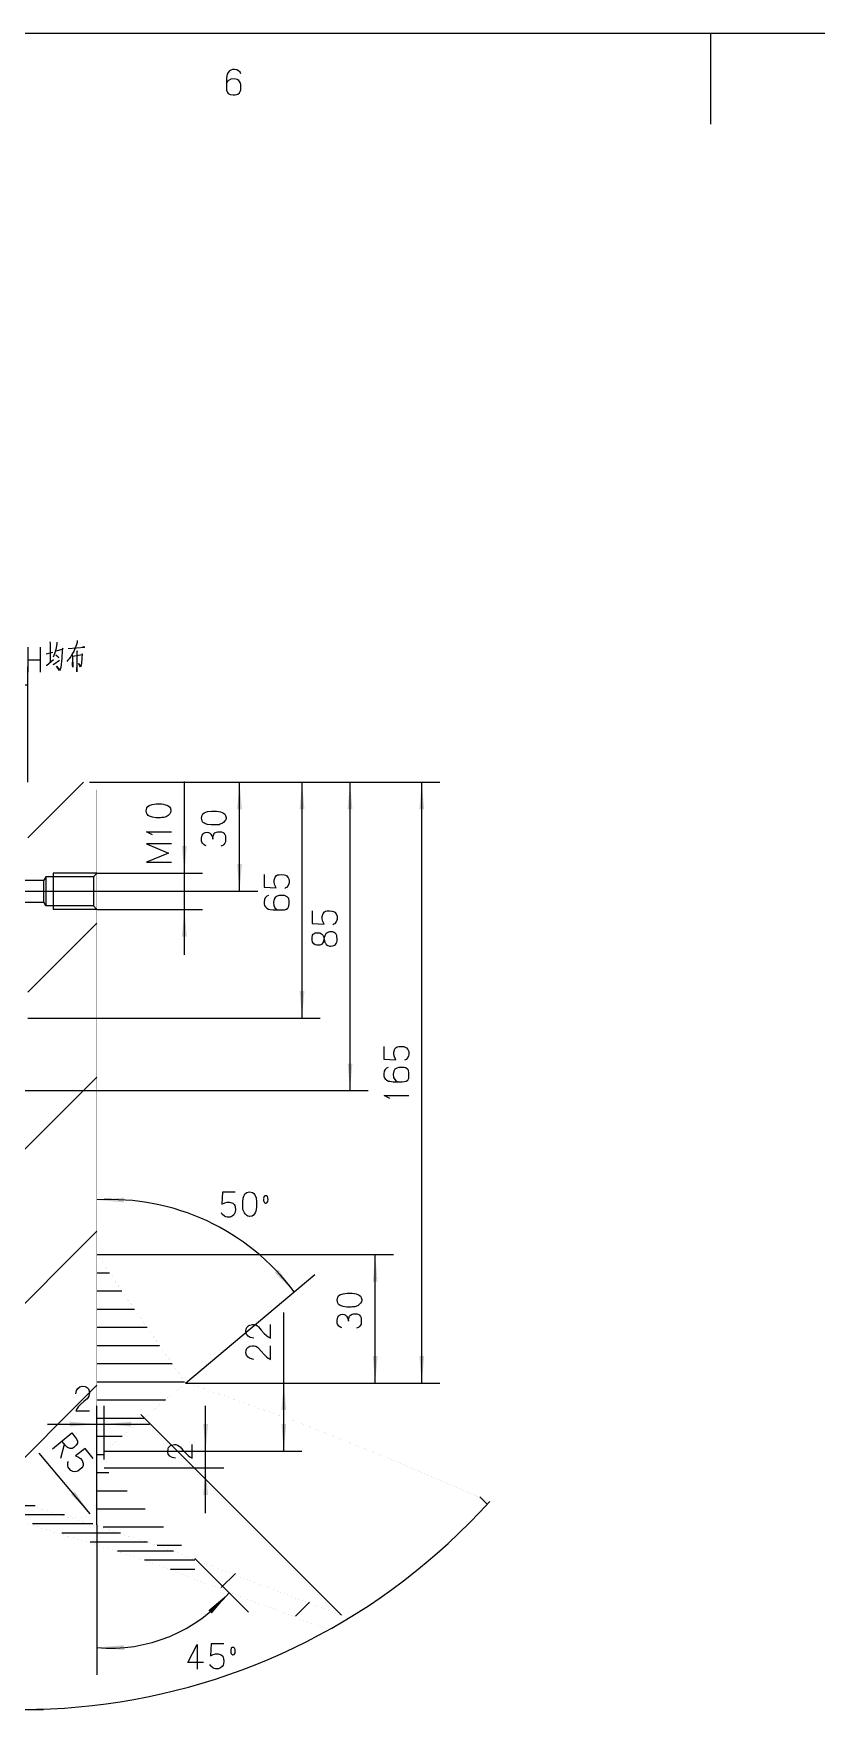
# Model space of a CAD drawing. Extents: x 0 to 8410, y 0 to 11890.
# Drawn here: x 5562 to 6424, y 10044 to 11890 of the extents above; entities that cross this region are included whole.
import ezdxf

# ---------------------------------------------------------------- set-up
doc = ezdxf.new("R2010")
doc.units = 0
doc.header["$MEASUREMENT"] = 0
for name, color, linetype in [('6', 7, 'Continuous'), ('7', 7, 'Continuous'), ('8', 7, 'Continuous')]:
    doc.layers.add(name, color=color, linetype=linetype)

# ---------------------------------------------------------------- blocks, each defined once
blk = doc.blocks.new('BLKENT168')
at = {"layer": '6', "color": 2, "linetype": 'Continuous'}
for p, q in [((5769.86, 10613.9), (5769.12, 10600.6)), ((5769.12, 10600.6), (5772.14, 10602.1)), ((5783.77, 10613.9), (5769.86, 10613.9)), ((5772.14, 10602.1), (5774.89, 10602.8)), ((5774.89, 10602.8), (5777.54, 10602.8)), ((5777.54, 10602.8), (5781.02, 10601.7)), ((5781.02, 10601.7), (5782.67, 10600.3)), ((5782.67, 10600.3), (5783.31, 10599.1)), ((5783.31, 10599.1), (5783.67, 10597.4)), ((5783.67, 10597.4), (5783.86, 10594.6)), ((5791.91, 10603.3), (5792.46, 10607.3)), ((5791.91, 10598.4), (5791.91, 10603.3)), ((5792, 10597), (5791.91, 10598.4)), ((5792.18, 10594.6), (5792, 10597)), ((5792.46, 10607.3), (5793.1, 10609.4)), ((5793.1, 10609.4), (5793.74, 10610.7)), ((5793.74, 10610.7), (5794.38, 10611.8)), ((5794.38, 10611.8), (5795.39, 10612.8)), ((5795.39, 10612.8), (5796.3, 10613.3)), ((5796.3, 10613.3), (5799.41, 10614)), ((5799.41, 10614), (5802.71, 10613.3)), ((5802.71, 10613.3), (5804.35, 10612.3)), ((5804.35, 10612.3), (5805.36, 10610.8)), ((5805.36, 10610.8), (5806.64, 10607.4)), ((5806.64, 10607.4), (5807.19, 10603)), ((5807.1, 10597.4), (5806.73, 10594.8)), ((5807.19, 10599.3), (5807.1, 10597.4)), ((5807.19, 10603), (5807.19, 10599.3)), ((5814.88, 10606.9), (5814.97, 10604.8)), ((5815.52, 10608.9), (5814.97, 10607.2)), ((5814.97, 10604.8), (5815.15, 10603.7)), ((5815.15, 10603.7), (5815.42, 10603.1)), ((5815.42, 10603.1), (5815.97, 10602.3)), ((5816.61, 10609.8), (5815.52, 10608.9)), ((5815.97, 10602.3), (5817.16, 10601.7)), ((5818.44, 10609.7), (5816.61, 10609.8)), ((5817.16, 10601.7), (5818.63, 10602.1)), ((5819.18, 10608.9), (5818.44, 10609.7)), ((5818.63, 10602.1), (5819.63, 10603.7)), ((5819.63, 10607.7), (5819.18, 10608.9)), ((5819.91, 10605.6), (5819.63, 10607.7)), ((5819.63, 10603.7), (5819.91, 10605.6)), ((5769.12, 10590.1), (5768.58, 10590.9)), ((5769.58, 10589.1), (5769.12, 10590.1)), ((5771.78, 10587.3), (5769.58, 10589.1)), ((5773.43, 10586.6), (5771.78, 10587.3)), ((5774.8, 10586.3), (5773.43, 10586.6)), ((5778.09, 10586.3), (5774.8, 10586.3)), ((5780.38, 10587.3), (5778.09, 10586.3)), ((5782.21, 10588.8), (5780.38, 10587.3)), ((5783.03, 10590.2), (5782.21, 10588.8)), ((5783.58, 10591.8), (5783.03, 10590.2)), ((5783.86, 10594.6), (5783.58, 10591.8)), ((5792.64, 10593.3), (5792.18, 10594.6)), ((5793.74, 10590.9), (5792.64, 10593.3)), ((5794.47, 10589.8), (5793.74, 10590.9)), ((5796.3, 10588.1), (5794.47, 10589.8)), ((5797.67, 10587.3), (5796.3, 10588.1)), ((5799.5, 10586.9), (5797.67, 10587.3)), ((5802.34, 10587.4), (5799.87, 10586.9)), ((5803.9, 10588.3), (5802.34, 10587.4)), ((5804.99, 10589.8), (5803.9, 10588.3)), ((5805.73, 10591.2), (5804.99, 10589.8)), ((5806.28, 10593), (5805.73, 10591.2)), ((5806.73, 10594.8), (5806.28, 10593))]:
    blk.add_line(p, q, dxfattribs=at)
at = {"layer": '6', "color": 1, "linetype": 'Continuous'}
blk.add_line((5728.96, 10403.6), (5871.48, 10523.2), dxfattribs=at)
blk.add_arc((5646.08, 10353.4), 252.28, 36.6434, 93.3567, dxfattribs=at)
for points in [[(5631.31, 10605.2), (5661.2, 10607.8), (5661.2, 10602.6)], [(5848.5, 10504), (5827.29, 10525.2), (5831.3, 10528.5)]]:
    blk.add_solid(points, dxfattribs=at)
blk = doc.blocks.new('BLKENT169')
at = {"layer": '6', "color": 2, "linetype": 'Continuous'}
for p, q in [((5608.11, 10391.5), (5609.03, 10395.3)), ((5609.03, 10395.3), (5610.49, 10397.7)), ((5610.49, 10397.7), (5612.59, 10399.5)), ((5612.59, 10399.5), (5615.25, 10400.1)), ((5615.25, 10400.1), (5618.36, 10399.6)), ((5618.36, 10399.6), (5620.01, 10399.1)), ((5620.01, 10399.1), (5621.2, 10398.1)), ((5621.2, 10398.1), (5622.02, 10397)), ((5622.02, 10397), (5622.57, 10395.9)), ((5622.57, 10395.9), (5623.21, 10392.8)), ((5609.57, 10375.6), (5608.11, 10373)), ((5610.95, 10377.4), (5609.57, 10375.6)), ((5613.42, 10379.9), (5610.95, 10377.4)), ((5617.08, 10383.3), (5613.42, 10379.9)), ((5620.55, 10386.3), (5617.08, 10383.3)), ((5621.56, 10387.3), (5620.55, 10386.3)), ((5622.66, 10389.1), (5621.56, 10387.3)), ((5623.03, 10391.1), (5622.66, 10389.1)), ((5623.21, 10392.8), (5623.03, 10391.1)), ((5608.11, 10373), (5623.21, 10373))]:
    blk.add_line(p, q, dxfattribs=at)
at = {"layer": '6', "color": 1, "linetype": 'Continuous'}
for p, q in [((5631.31, 10247.3), (5631.31, 10378.3)), ((5639.31, 10319.4), (5639.31, 10378.3)), ((5577.14, 10358.3), (5689.31, 10358.3))]:
    blk.add_line(p, q, dxfattribs=at)
for points in [[(5631.31, 10358.3), (5601.42, 10355.7), (5601.42, 10361)], [(5639.31, 10358.3), (5669.19, 10361), (5669.19, 10355.7)]]:
    blk.add_solid(points, dxfattribs=at)
blk = doc.blocks.new('BLKENT170')
at = {"layer": '6', "color": 1, "linetype": 'Continuous'}
for p, q in [((5751.1, 10260.3), (5751.1, 10378.4)), ((5639.31, 10328.4), (5771.1, 10328.4)), ((5639.31, 10310.3), (5771.1, 10310.3))]:
    blk.add_line(p, q, dxfattribs=at)
at = {"layer": '6', "color": 2, "linetype": 'Continuous'}
for p, q in [((5709.38, 10327.9), (5709.8, 10331)), ((5709.94, 10325.2), (5709.38, 10327.9)), ((5709.8, 10331), (5710.36, 10332.6)), ((5711.76, 10323.1), (5709.94, 10325.2)), ((5710.36, 10332.6), (5711.34, 10333.8)), ((5711.34, 10333.8), (5712.46, 10334.7)), ((5714.14, 10321.7), (5711.76, 10323.1)), ((5712.46, 10334.7), (5713.58, 10335.2)), ((5713.58, 10335.2), (5716.66, 10335.8)), ((5717.92, 10320.7), (5714.14, 10321.7)), ((5716.66, 10335.8), (5718.34, 10335.7)), ((5718.34, 10335.7), (5720.3, 10335.3)), ((5720.3, 10335.3), (5722.12, 10334.2)), ((5722.12, 10334.2), (5723.1, 10333.2)), ((5723.1, 10333.2), (5726.18, 10329.7)), ((5726.18, 10329.7), (5729.54, 10326.1)), ((5729.54, 10326.1), (5732.06, 10323.6)), ((5732.06, 10323.6), (5733.88, 10322.2)), ((5733.88, 10322.2), (5736.4, 10320.7)), ((5736.4, 10320.7), (5736.4, 10335.8))]:
    blk.add_line(p, q, dxfattribs=at)
at = {"layer": '6', "color": 1, "linetype": 'Continuous'}
for points in [[(5751.1, 10328.4), (5748.49, 10358.3), (5753.72, 10358.3)], [(5751.1, 10310.3), (5753.72, 10280.4), (5748.49, 10280.4)]]:
    blk.add_solid(points, dxfattribs=at)
blk = doc.blocks.new('BLKENT171')
at = {"layer": '6', "color": 1, "linetype": 'Continuous'}
for p, q in [((5631.31, 10247.3), (5631.31, 10082.2)), ((5739.32, 10210.3), (5798.29, 10151.3))]:
    blk.add_line(p, q, dxfattribs=at)
at = {"layer": '6', "color": 2, "linetype": 'Continuous'}
for p, q in [((5757.06, 10116.4), (5756.33, 10103.1)), ((5770.97, 10116.4), (5757.06, 10116.4)), ((5731.62, 10095.8), (5741.87, 10115.7)), ((5741.87, 10115.7), (5741.87, 10088.5)), ((5756.33, 10103.1), (5759.35, 10104.6)), ((5759.35, 10104.6), (5762.09, 10105.3)), ((5762.09, 10105.3), (5764.75, 10105.3)), ((5764.75, 10105.3), (5768.22, 10104.2)), ((5768.22, 10104.2), (5769.87, 10102.8)), ((5769.87, 10102.8), (5770.51, 10101.6)), ((5770.51, 10101.6), (5770.88, 10099.9)), ((5770.88, 10099.9), (5771.06, 10097.1)), ((5778.75, 10109.4), (5778.84, 10107.3)), ((5779.39, 10111.4), (5778.84, 10109.7)), ((5778.84, 10107.3), (5779.02, 10106.2)), ((5779.02, 10106.2), (5779.3, 10105.6)), ((5779.3, 10105.6), (5779.84, 10104.8)), ((5780.49, 10112.3), (5779.39, 10111.4)), ((5779.84, 10104.8), (5781.03, 10104.2)), ((5782.32, 10112.2), (5780.49, 10112.3)), ((5781.03, 10104.2), (5782.5, 10104.6)), ((5783.05, 10111.4), (5782.32, 10112.2)), ((5782.5, 10104.6), (5783.5, 10106.2)), ((5783.5, 10110.2), (5783.05, 10111.4)), ((5783.78, 10108.1), (5783.5, 10110.2)), ((5783.5, 10106.2), (5783.78, 10108.1)), ((5748.92, 10095.8), (5731.62, 10095.8)), ((5756.33, 10092.6), (5755.78, 10093.4)), ((5756.79, 10091.6), (5756.33, 10092.6)), ((5758.98, 10089.8), (5756.79, 10091.6)), ((5760.63, 10089.1), (5758.98, 10089.8)), ((5762, 10088.8), (5760.63, 10089.1)), ((5765.3, 10088.8), (5762, 10088.8)), ((5767.58, 10089.8), (5765.3, 10088.8)), ((5769.41, 10091.3), (5767.58, 10089.8)), ((5770.24, 10092.7), (5769.41, 10091.3)), ((5770.79, 10094.3), (5770.24, 10092.7)), ((5771.06, 10097.1), (5770.79, 10094.3))]:
    blk.add_line(p, q, dxfattribs=at)
at = {"layer": '6', "color": 1, "linetype": 'Continuous'}
blk.add_arc((5646.08, 10282.6), 171.12, 265.048, 319.953, dxfattribs=at)
for points in [[(5777.08, 10172.5), (5757.8, 10149.6), (5754.1, 10153.3)], [(5631.31, 10112.2), (5661.2, 10114.8), (5661.2, 10109.5)]]:
    blk.add_solid(points, dxfattribs=at)
blk = doc.blocks.new('BLKENT172')
at = {"layer": '6', "color": 2, "linetype": 'Continuous'}
for p, q in [((5797.42, 10466), (5798.54, 10466.9)), ((5798.54, 10466.9), (5799.66, 10467.4)), ((5799.66, 10467.4), (5802.74, 10468)), ((5802.74, 10468), (5804.42, 10467.9)), ((5804.42, 10467.9), (5806.38, 10467.5)), ((5806.38, 10467.5), (5808.2, 10466.4)), ((5822.48, 10452.9), (5822.48, 10468)), ((5795.46, 10460.1), (5795.88, 10463.2)), ((5796.02, 10457.4), (5795.46, 10460.1)), ((5795.88, 10463.2), (5796.44, 10464.8)), ((5797.84, 10455.3), (5796.02, 10457.4)), ((5796.44, 10464.8), (5797.42, 10466)), ((5800.22, 10453.9), (5797.84, 10455.3)), ((5804, 10452.9), (5800.22, 10453.9)), ((5808.2, 10466.4), (5809.18, 10465.4)), ((5809.18, 10465.4), (5812.26, 10461.9)), ((5812.26, 10461.9), (5815.62, 10458.3)), ((5815.62, 10458.3), (5818.14, 10455.8)), ((5818.14, 10455.8), (5819.96, 10454.4)), ((5819.96, 10454.4), (5822.48, 10452.9)), ((5795.46, 10436.7), (5795.88, 10439.9)), ((5796.02, 10434.1), (5795.46, 10436.7)), ((5795.88, 10439.9), (5796.44, 10441.5)), ((5797.84, 10432), (5796.02, 10434.1)), ((5796.44, 10441.5), (5797.42, 10442.7)), ((5797.42, 10442.7), (5798.54, 10443.5)), ((5800.22, 10430.5), (5797.84, 10432)), ((5798.54, 10443.5), (5799.66, 10444.1)), ((5799.66, 10444.1), (5802.74, 10444.7)), ((5804, 10429.6), (5800.22, 10430.5)), ((5802.74, 10444.7), (5804.42, 10444.5)), ((5804.42, 10444.5), (5806.38, 10444.2)), ((5806.38, 10444.2), (5808.2, 10443.1)), ((5808.2, 10443.1), (5809.18, 10442.1)), ((5809.18, 10442.1), (5812.26, 10438.6)), ((5812.26, 10438.6), (5815.62, 10434.9)), ((5815.62, 10434.9), (5818.14, 10432.4)), ((5818.14, 10432.4), (5819.96, 10431.1)), ((5819.96, 10431.1), (5822.48, 10429.6)), ((5822.48, 10429.6), (5822.48, 10444.7))]:
    blk.add_line(p, q, dxfattribs=at)
at = {"layer": '6', "color": 1, "linetype": 'Continuous'}
for p, q in [((5837.18, 10328.4), (5837.18, 10481.1)), ((5728.96, 10403.6), (5857.18, 10403.6)), ((5639.31, 10328.4), (5857.18, 10328.4))]:
    blk.add_line(p, q, dxfattribs=at)
for points in [[(5837.18, 10403.6), (5839.8, 10373.8), (5834.57, 10373.8)], [(5837.18, 10328.4), (5834.57, 10358.3), (5839.8, 10358.3)]]:
    blk.add_solid(points, dxfattribs=at)
blk = doc.blocks.new('BLKENT184')
at = {"layer": '6', "color": 2, "linetype": 'Continuous'}
for p, q in [((5325.57, 11207.7), (5328.68, 11214)), ((5328.68, 11214), (5328.68, 11186.6)), ((5344.33, 11205.6), (5345.24, 11209.4)), ((5345.24, 11209.4), (5346.7, 11211.8)), ((5346.7, 11211.8), (5348.81, 11213.6)), ((5348.81, 11213.6), (5351.46, 11214.2)), ((5351.46, 11214.2), (5354.57, 11213.8)), ((5354.57, 11213.8), (5356.22, 11213.2)), ((5356.22, 11213.2), (5357.41, 11212.2)), ((5357.41, 11212.2), (5358.23, 11211.1)), ((5358.23, 11211.1), (5358.78, 11210)), ((5358.78, 11210), (5359.42, 11206.9)), ((5359.42, 11206.9), (5359.24, 11205.2)), ((5398.59, 11190.1), (5388.52, 11214.2)), ((5388.52, 11214.2), (5388.52, 11186.8)), ((5408.65, 11214.2), (5398.59, 11190.1)), ((5408.65, 11186.8), (5408.65, 11214.2)), ((5413.41, 11193.8), (5423.66, 11213.6)), ((5423.66, 11213.6), (5423.66, 11186.5)), ((5437.66, 11205.7), (5438.57, 11209.4)), ((5438.57, 11209.4), (5440.04, 11211.8)), ((5440.04, 11211.8), (5442.14, 11213.6)), ((5442.14, 11213.6), (5444.8, 11214.2)), ((5444.8, 11214.2), (5447.91, 11213.8)), ((5447.91, 11213.8), (5449.55, 11213.2)), ((5449.55, 11213.2), (5450.74, 11212.2)), ((5450.74, 11212.2), (5451.57, 11211.1)), ((5451.57, 11211.1), (5452.12, 11210)), ((5452.12, 11210), (5452.76, 11206.9)), ((5452.76, 11206.9), (5452.57, 11205.2)), ((5474.35, 11187.2), (5462, 11206.6)), ((5462, 11187.6), (5474.63, 11206.5)), ((5484.6, 11209.2), (5485.15, 11210.3)), ((5485.15, 11210.3), (5485.7, 11211.4)), ((5485.7, 11211.4), (5486.61, 11212.5)), ((5486.61, 11212.5), (5487.44, 11213.4)), ((5487.44, 11213.4), (5488.53, 11213.9)), ((5488.53, 11213.9), (5489.82, 11214.2)), ((5489.82, 11214.2), (5492.93, 11214.2)), ((5492.93, 11214.2), (5494.85, 11214.1)), ((5494.85, 11214.1), (5496.5, 11213.5)), ((5496.5, 11213.5), (5497.78, 11212.7)), ((5498.97, 11205.5), (5497.5, 11204)), ((5497.78, 11212.7), (5498.69, 11211.7)), ((5498.69, 11211.7), (5499.33, 11210.3)), ((5499.33, 11206.8), (5498.97, 11205.5)), ((5499.33, 11210.3), (5499.61, 11208.6)), ((5499.61, 11208.6), (5499.33, 11206.8)), ((5531.08, 11207.5), (5530.53, 11204.1)), ((5531.36, 11209.3), (5531.08, 11207.5)), ((5532.36, 11211.1), (5531.36, 11209.3)), ((5533.83, 11212.8), (5532.36, 11211.1)), ((5535.29, 11213.8), (5533.83, 11212.8)), ((5537.03, 11214.2), (5535.29, 11213.8)), ((5539.32, 11214.2), (5537.03, 11214.2)), ((5542.06, 11213.9), (5539.32, 11214.2)), ((5543.89, 11212.9), (5542.06, 11213.9)), ((5545.54, 11211.3), (5543.89, 11212.9)), ((5546.18, 11209.4), (5545.54, 11211.3)), ((5555.24, 11214.1), (5555.24, 11186.5)), ((5568.78, 11214.1), (5568.78, 11186.6)), ((5575.65, 11206.8), (5582.87, 11208.6)), ((5579.58, 11219.8), (5579.95, 11218.3)), ((5579.95, 11218.3), (5579.95, 11198)), ((5584.7, 11206.8), (5583.33, 11203.1)), ((5586.08, 11211.7), (5584.7, 11206.8)), ((5585.99, 11210.4), (5586.9, 11210.1)), ((5587.27, 11217.6), (5586.08, 11211.7)), ((5586.17, 11205.8), (5588.64, 11203.6)), ((5586.9, 11210.1), (5594.22, 11212.3)), ((5587.27, 11219.6), (5587.27, 11217.6)), ((5593.31, 11210.2), (5592.85, 11202.8)), ((5593.58, 11213.1), (5593.31, 11210.6)), ((5593.31, 11210.6), (5593.31, 11210.2)), ((5594.22, 11212.3), (5593.58, 11213.1)), ((5599.89, 11212.6), (5618.29, 11214.2)), ((5604.29, 11206.9), (5602.64, 11203.9)), ((5604.19, 11205.7), (5604.56, 11203.6)), ((5605.84, 11209.5), (5604.29, 11206.9)), ((5604.56, 11204.2), (5615.54, 11206.1)), ((5607.12, 11212.6), (5605.84, 11209.5)), ((5608.4, 11216), (5607.12, 11212.6)), ((5609.59, 11219.4), (5608.4, 11216)), ((5609.14, 11210.5), (5609.59, 11209.5)), ((5609.59, 11209.5), (5609.41, 11209)), ((5609.41, 11209), (5609.41, 11186.8)), ((5609.68, 11221.5), (5609.59, 11219.4)), ((5615.18, 11206.8), (5614.63, 11201.7)), ((5615.54, 11206.1), (5615.18, 11206.8)), ((5616.91, 11214.3), (5615.36, 11214.1)), ((5618.29, 11214.2), (5616.91, 11214.3)), ((5345.79, 11189.7), (5344.33, 11187.2)), ((5344.33, 11187.2), (5359.43, 11187.2)), ((5347.16, 11191.5), (5345.79, 11189.7)), ((5349.63, 11194), (5347.16, 11191.5)), ((5353.29, 11197.4), (5349.63, 11194)), ((5356.77, 11200.5), (5353.29, 11197.4)), ((5357.78, 11201.4), (5356.77, 11200.5)), ((5358.88, 11203.3), (5357.78, 11201.4)), ((5359.24, 11205.2), (5358.88, 11203.3)), ((5381.29, 11196.8), (5368.57, 11196.8)), ((5430.71, 11193.8), (5413.41, 11193.8)), ((5439.12, 11189.7), (5437.66, 11187.2)), ((5437.66, 11187.2), (5452.76, 11187.2)), ((5440.5, 11191.5), (5439.12, 11189.7)), ((5442.97, 11194), (5440.5, 11191.5)), ((5446.63, 11197.4), (5442.97, 11194)), ((5450.1, 11200.5), (5446.63, 11197.4)), ((5451.11, 11201.5), (5450.1, 11200.5)), ((5452.21, 11203.3), (5451.11, 11201.5)), ((5452.57, 11205.2), (5452.21, 11203.3)), ((5485.15, 11190.8), (5484.24, 11192.9)), ((5486.07, 11189.7), (5485.15, 11190.8)), ((5487.44, 11188.7), (5486.07, 11189.7)), ((5488.81, 11188), (5487.44, 11188.7)), ((5490.91, 11187.9), (5488.81, 11188)), ((5495.67, 11187.9), (5490.91, 11187.9)), ((5494.03, 11202.3), (5492.01, 11201.9)), ((5492.01, 11201.9), (5493.66, 11201.7)), ((5493.66, 11201.7), (5496.31, 11201.2)), ((5495.67, 11202.9), (5494.03, 11202.3)), ((5497.5, 11204), (5495.67, 11202.9)), ((5497.23, 11188.7), (5495.67, 11187.9)), ((5496.31, 11201.2), (5497.59, 11200.8)), ((5498.51, 11189.7), (5497.23, 11188.7)), ((5497.59, 11200.8), (5498.78, 11199.6)), ((5499.33, 11190.7), (5498.51, 11189.7)), ((5498.78, 11199.6), (5499.79, 11198)), ((5499.97, 11192.5), (5499.33, 11190.7)), ((5499.79, 11198), (5500.06, 11196.4)), ((5500.07, 11193.8), (5499.97, 11192.5)), ((5500.06, 11196.4), (5500.07, 11193.8)), ((5521.29, 11196.8), (5508.57, 11196.8)), ((5530.53, 11204.1), (5530.54, 11194)), ((5530.54, 11194), (5530.72, 11191.7)), ((5531.36, 11200.8), (5530.72, 11199.6)), ((5530.72, 11191.7), (5531.27, 11189.7)), ((5531.27, 11189.7), (5532.46, 11188)), ((5532.91, 11202.3), (5531.36, 11200.8)), ((5532.46, 11188), (5534.65, 11186.9)), ((5535.29, 11203.6), (5532.91, 11202.3)), ((5534.65, 11186.9), (5537.76, 11186.6)), ((5538.95, 11204), (5535.29, 11203.6)), ((5542.25, 11203.3), (5538.95, 11204)), ((5540.23, 11186.6), (5543.16, 11187.2)), ((5544.26, 11202.2), (5542.25, 11203.3)), ((5543.16, 11187.2), (5544.9, 11188.7)), ((5545.63, 11199.9), (5544.26, 11202.2)), ((5544.9, 11188.7), (5545.73, 11190.3)), ((5546.18, 11197.7), (5545.63, 11199.9)), ((5545.73, 11190.3), (5546.18, 11191.9)), ((5546.18, 11193.9), (5546.18, 11197.7)), ((5546.18, 11191.9), (5546.18, 11193.9)), ((5555.24, 11200.3), (5568.6, 11200.3)), ((5575.55, 11194.4), (5576.2, 11194.4)), ((5576.2, 11194.4), (5583.61, 11200.6)), ((5583.15, 11195.1), (5583.97, 11195.3)), ((5583.97, 11195.3), (5590.38, 11199.9)), ((5590.38, 11188.4), (5586.99, 11193.1)), ((5586.99, 11193.1), (5590.56, 11188.8)), ((5588.64, 11203.6), (5589.28, 11202.4)), ((5591.02, 11189.6), (5590.38, 11188.4)), ((5591.57, 11191.8), (5591.02, 11189.6)), ((5591.93, 11194.9), (5591.57, 11191.8)), ((5592.48, 11198.8), (5591.93, 11194.9)), ((5592.76, 11202), (5592.48, 11198.8)), ((5592.85, 11202.8), (5592.76, 11202)), ((5599.53, 11199.7), (5598.25, 11198.4)), ((5600.99, 11201.4), (5599.53, 11199.7)), ((5602.64, 11203.9), (5600.99, 11201.4)), ((5604.38, 11194.3), (5604.65, 11197.6)), ((5604.74, 11192.2), (5604.38, 11194.3)), ((5604.56, 11203.6), (5604.74, 11192.2)), ((5609.23, 11189), (5609.41, 11191.6)), ((5609.41, 11186.8), (5609.23, 11189)), ((5613.25, 11192.2), (5611.24, 11196.2)), ((5611.24, 11196.2), (5613.44, 11192.8)), ((5613.62, 11192.7), (5613.25, 11192.2)), ((5613.89, 11194.3), (5613.62, 11192.7)), ((5614.26, 11196.8), (5613.89, 11194.3)), ((5614.63, 11201.7), (5614.26, 11196.8)), ((5537.76, 11186.6), (5540.23, 11186.6))]:
    blk.add_line(p, q, dxfattribs=at)
at = {"layer": '6', "color": 1, "linetype": 'Continuous'}
for p, q in [((5387.31, 11065.3), (5387.31, 11192.5)), ((5555.26, 11065.3), (5555.24, 11192.5)), ((5387.31, 11172.5), (5555.24, 11172.5))]:
    blk.add_line(p, q, dxfattribs=at)
for points in [[(5387.31, 11172.5), (5417.2, 11175.1), (5417.2, 11169.9)], [(5555.24, 11172.5), (5525.36, 11169.9), (5525.36, 11175.1)]]:
    blk.add_solid(points, dxfattribs=at)
blk = doc.blocks.new('BLKENT185')
at = {"layer": '6', "color": 1, "linetype": 'Continuous'}
for p, q in [((5623.31, 11065.3), (6009.09, 11065.3)), ((5989.09, 10403.6), (5989.09, 11065.3)), ((5771.1, 10403.6), (6009.09, 10403.6))]:
    blk.add_line(p, q, dxfattribs=at)
at = {"layer": '6', "color": 2, "linetype": 'Continuous'}
for p, q in [((5947.23, 10774.3), (5947.23, 10760.4)), ((5958.29, 10768.1), (5959.41, 10771.5)), ((5958.29, 10765.4), (5958.29, 10768.1)), ((5958.99, 10762.7), (5958.29, 10765.4)), ((5960.53, 10759.7), (5958.99, 10762.7)), ((5959.41, 10771.5), (5960.81, 10773.2)), ((5960.81, 10773.2), (5962.07, 10773.8)), ((5962.07, 10773.8), (5963.75, 10774.2)), ((5963.75, 10774.2), (5966.55, 10774.4)), ((5966.55, 10774.4), (5969.35, 10774.1)), ((5969.35, 10774.1), (5970.89, 10773.6)), ((5970.89, 10773.6), (5972.29, 10772.7)), ((5973.83, 10762.3), (5972.01, 10760.1)), ((5972.29, 10772.7), (5973.83, 10770.9)), ((5973.83, 10770.9), (5974.81, 10768.6)), ((5974.53, 10764), (5973.83, 10762.3)), ((5974.81, 10765.3), (5974.53, 10764)), ((5974.81, 10768.6), (5974.81, 10765.3)), ((5947.23, 10760.4), (5960.53, 10759.7)), ((5947.65, 10746.9), (5947.37, 10744.2)), ((5947.37, 10744.2), (5947.37, 10741.9)), ((5948.63, 10748.8), (5947.65, 10746.9)), ((5950.31, 10750.4), (5948.63, 10748.8)), ((5952.13, 10751), (5950.31, 10750.4)), ((5958.29, 10747.1), (5957.59, 10743.8)), ((5957.59, 10743.8), (5958.01, 10740.2)), ((5959.41, 10749.1), (5958.29, 10747.1)), ((5961.65, 10750.5), (5959.41, 10749.1)), ((5963.89, 10751), (5961.65, 10750.5)), ((5967.67, 10751), (5963.89, 10751)), ((5969.63, 10751), (5967.67, 10751)), ((5971.31, 10750.6), (5969.63, 10751)), ((5971.03, 10759.7), (5970.19, 10759.1)), ((5972.01, 10760.1), (5971.03, 10759.7)), ((5972.85, 10749.8), (5971.31, 10750.6)), ((5974.39, 10748), (5972.85, 10749.8)), ((5974.95, 10745.1), (5974.39, 10748)), ((5974.95, 10742.6), (5974.95, 10745.1)), ((5947.37, 10741.9), (5947.79, 10740.2)), ((5947.79, 10740.2), (5948.77, 10738.7)), ((5948.77, 10738.7), (5950.45, 10737.2)), ((5950.45, 10737.2), (5952.27, 10736.2)), ((5952.27, 10736.2), (5954.09, 10736)), ((5954.09, 10736), (5957.45, 10735.4)), ((5957.45, 10735.4), (5967.53, 10735.4)), ((5958.01, 10740.2), (5959.27, 10737.8)), ((5959.27, 10737.8), (5960.81, 10736.2)), ((5960.81, 10736.2), (5961.93, 10735.6)), ((5967.53, 10735.4), (5969.91, 10735.6)), ((5969.91, 10735.6), (5971.87, 10736.1)), ((5971.87, 10736.1), (5973.55, 10737.3)), ((5973.55, 10737.3), (5974.67, 10739.5)), ((5974.67, 10739.5), (5974.95, 10742.6)), ((5953.81, 10717.1), (5947.51, 10720.2)), ((5947.51, 10720.2), (5974.95, 10720.2))]:
    blk.add_line(p, q, dxfattribs=at)
at = {"layer": '6', "color": 1, "linetype": 'Continuous'}
for points in [[(5989.09, 11065.3), (5991.7, 11035.4), (5986.47, 11035.4)], [(5989.09, 10403.6), (5986.47, 10433.5), (5991.7, 10433.5)]]:
    blk.add_solid(points, dxfattribs=at)
blk = doc.blocks.new('BLKENT186')
at = {"layer": '6', "color": 1, "linetype": 'Continuous'}
for p, q in [((5727.72, 10875.3), (5727.72, 11066.1)), ((5631.31, 10965.3), (5747.72, 10965.3)), ((5631.31, 10925.3), (5747.72, 10925.3))]:
    blk.add_line(p, q, dxfattribs=at)
at = {"layer": '6', "color": 2, "linetype": 'Continuous'}
for p, q in [((5687.4, 11038.6), (5688.94, 11039.6)), ((5688.94, 11039.6), (5692.3, 11040.9)), ((5692.3, 11040.9), (5696.78, 11041.5)), ((5696.78, 11041.5), (5700.42, 11041.5)), ((5700.42, 11041.5), (5702.38, 11041.4)), ((5702.38, 11041.4), (5704.9, 11041)), ((5704.9, 11041), (5706.72, 11040.5)), ((5706.72, 11040.5), (5708.54, 11040)), ((5708.54, 11040), (5709.94, 11039.3)), ((5709.94, 11039.3), (5711.48, 11038.2)), ((5685.72, 11033.7), (5686.42, 11037)), ((5686.42, 11030.6), (5685.72, 11033.7)), ((5686.42, 11037), (5687.4, 11038.6)), ((5686.98, 11029.7), (5686.42, 11030.6)), ((5687.96, 11028.7), (5686.98, 11029.7)), ((5689.08, 11028), (5687.96, 11028.7)), ((5690.34, 11027.4), (5689.08, 11028)), ((5692.44, 11026.7), (5690.34, 11027.4)), ((5696.5, 11026.2), (5692.44, 11026.7)), ((5701.4, 11026.2), (5696.5, 11026.2)), ((5702.8, 11026.3), (5701.4, 11026.2)), ((5705.18, 11026.5), (5702.8, 11026.3)), ((5706.44, 11026.9), (5705.18, 11026.5)), ((5708.82, 11028), (5706.44, 11026.9)), ((5709.94, 11028.7), (5708.82, 11028)), ((5711.62, 11030.6), (5709.94, 11028.7)), ((5711.48, 11038.2), (5712.32, 11036.6)), ((5712.46, 11031.9), (5711.62, 11030.6)), ((5712.32, 11036.6), (5712.88, 11034.1)), ((5712.88, 11033.8), (5712.46, 11031.9)), ((5692.44, 11007.5), (5686.14, 11010.6)), ((5686.14, 11010.6), (5713.58, 11010.6)), ((5713.44, 10997.3), (5686, 10997.3)), ((5686, 10997.3), (5710.08, 10987.2)), ((5710.08, 10987.2), (5686, 10977.1)), ((5686, 10977.1), (5713.44, 10977.1))]:
    blk.add_line(p, q, dxfattribs=at)
at = {"layer": '6', "color": 1, "linetype": 'Continuous'}
for points in [[(5727.72, 10965.3), (5725.11, 10995.2), (5730.34, 10995.2)], [(5727.72, 10925.3), (5730.34, 10895.4), (5725.11, 10895.4)]]:
    blk.add_solid(points, dxfattribs=at)
blk = doc.blocks.new('BLKENT187')
at = {"layer": '6', "color": 1, "linetype": 'Continuous'}
for p, q in [((5623.31, 11065.3), (5808.43, 11065.3)), ((5788.43, 10945.3), (5788.43, 11065.3)), ((5650.44, 10945.3), (5808.43, 10945.3))]:
    blk.add_line(p, q, dxfattribs=at)
at = {"layer": '6', "color": 2, "linetype": 'Continuous'}
for p, q in [((5746.43, 11025.8), (5747.13, 11029.1)), ((5747.13, 11022.7), (5746.43, 11025.8)), ((5747.13, 11029.1), (5748.11, 11030.7)), ((5747.69, 11021.7), (5747.13, 11022.7)), ((5748.67, 11020.7), (5747.69, 11021.7)), ((5748.11, 11030.7), (5749.65, 11031.7)), ((5749.79, 11020.1), (5748.67, 11020.7)), ((5749.65, 11031.7), (5753.01, 11033)), ((5753.01, 11033), (5757.49, 11033.5)), ((5757.49, 11033.5), (5761.13, 11033.5)), ((5761.13, 11033.5), (5763.09, 11033.5)), ((5763.09, 11033.5), (5765.61, 11033.1)), ((5765.61, 11033.1), (5767.43, 11032.6)), ((5767.43, 11032.6), (5769.25, 11032.1)), ((5769.25, 11032.1), (5770.65, 11031.3)), ((5770.65, 11020.8), (5769.53, 11020.1)), ((5770.65, 11031.3), (5772.19, 11030.3)), ((5772.33, 11022.7), (5770.65, 11020.8)), ((5772.19, 11030.3), (5773.03, 11028.7)), ((5773.17, 11024), (5772.33, 11022.7)), ((5773.03, 11028.7), (5773.59, 11026.2)), ((5773.59, 11025.9), (5773.17, 11024)), ((5746.71, 11003.6), (5746.85, 11005.5)), ((5746.71, 11000.5), (5746.71, 11003.6)), ((5746.85, 11005.5), (5747.41, 11007.2)), ((5747.41, 11007.2), (5748.25, 11008.5)), ((5748.25, 11008.5), (5749.23, 11009.4)), ((5749.23, 11009.4), (5750.63, 11010)), ((5751.05, 11019.5), (5749.79, 11020.1)), ((5750.63, 11010), (5752.31, 11010.3)), ((5753.15, 11018.8), (5751.05, 11019.5)), ((5752.31, 11010.3), (5754.13, 11010)), ((5757.21, 11018.3), (5753.15, 11018.8)), ((5754.13, 11010), (5755.39, 11009.7)), ((5755.39, 11009.7), (5756.93, 11008.2)), ((5756.93, 11008.2), (5758.05, 11006.4)), ((5762.11, 11018.3), (5757.21, 11018.3)), ((5758.05, 11006.4), (5758.61, 11004.7)), ((5758.61, 11004.7), (5759.03, 11002.7)), ((5759.03, 11002.7), (5759.17, 11004.4)), ((5759.17, 11004.4), (5759.73, 11007)), ((5759.73, 11007), (5760.15, 11008.3)), ((5760.15, 11008.3), (5761.27, 11009.5)), ((5761.27, 11009.5), (5762.95, 11010.5)), ((5763.51, 11018.4), (5762.11, 11018.3)), ((5762.95, 11010.5), (5764.49, 11010.8)), ((5765.89, 11018.5), (5763.51, 11018.4)), ((5764.49, 11010.8), (5767.15, 11010.8)), ((5767.15, 11019), (5765.89, 11018.5)), ((5769.53, 11020.1), (5767.15, 11019)), ((5767.15, 11010.8), (5768.41, 11010.7)), ((5768.41, 11010.7), (5770.23, 11010)), ((5770.23, 11010), (5771.21, 11009.2)), ((5771.21, 11009.2), (5772.19, 11007.9)), ((5772.19, 11007.9), (5773.03, 11006.4)), ((5773.03, 11006.4), (5773.03, 11001.6)), ((5746.99, 10999.2), (5746.71, 11000.5)), ((5747.55, 10998.1), (5746.99, 10999.2)), ((5748.39, 10997.3), (5747.55, 10998.1)), ((5749.51, 10996.4), (5748.39, 10997.3)), ((5750.63, 10995.8), (5749.51, 10996.4)), ((5751.75, 10995.3), (5750.63, 10995.8)), ((5770.09, 10995.8), (5767.99, 10994.9)), ((5771.21, 10996.8), (5770.09, 10995.8)), ((5772.19, 10998.1), (5771.21, 10996.8)), ((5772.89, 10999.5), (5772.19, 10998.1)), ((5773.03, 11001.6), (5772.89, 10999.5))]:
    blk.add_line(p, q, dxfattribs=at)
at = {"layer": '6', "color": 1, "linetype": 'Continuous'}
for points in [[(5788.43, 11065.3), (5791.04, 11035.4), (5785.81, 11035.4)], [(5788.43, 10945.3), (5785.81, 10975.2), (5791.04, 10975.2)]]:
    blk.add_solid(points, dxfattribs=at)
blk = doc.blocks.new('BLKENT190')
at = {"layer": '6', "color": 1, "linetype": 'Continuous'}
for p, q in [((5623.31, 11065.3), (5877.27, 11065.3)), ((5857.27, 10805.6), (5857.27, 11065.3)), ((5555.31, 10805.6), (5877.27, 10805.6))]:
    blk.add_line(p, q, dxfattribs=at)
at = {"layer": '6', "color": 2, "linetype": 'Continuous'}
for p, q in [((5815.41, 10963.6), (5815.41, 10949.7)), ((5815.41, 10949.7), (5828.71, 10949)), ((5826.47, 10957.4), (5827.59, 10960.9)), ((5826.47, 10954.7), (5826.47, 10957.4)), ((5827.17, 10952), (5826.47, 10954.7)), ((5828.71, 10949), (5827.17, 10952)), ((5827.59, 10960.9), (5828.99, 10962.5)), ((5828.99, 10962.5), (5830.25, 10963.2)), ((5830.25, 10963.2), (5831.93, 10963.5)), ((5831.93, 10963.5), (5834.73, 10963.7)), ((5834.73, 10963.7), (5837.53, 10963.4)), ((5837.53, 10963.4), (5839.07, 10962.9)), ((5839.21, 10949), (5838.37, 10948.4)), ((5839.07, 10962.9), (5840.47, 10962.1)), ((5840.19, 10949.4), (5839.21, 10949)), ((5842.01, 10951.6), (5840.19, 10949.4)), ((5840.47, 10962.1), (5842.01, 10960.2)), ((5842.01, 10960.2), (5842.99, 10957.9)), ((5842.71, 10953.3), (5842.01, 10951.6)), ((5842.99, 10954.6), (5842.71, 10953.3)), ((5842.99, 10957.9), (5842.99, 10954.6)), ((5815.83, 10936.3), (5815.55, 10933.5)), ((5815.55, 10933.5), (5815.55, 10931.2)), ((5815.55, 10931.2), (5815.97, 10929.5)), ((5816.81, 10938.1), (5815.83, 10936.3)), ((5815.97, 10929.5), (5816.95, 10928)), ((5818.49, 10939.7), (5816.81, 10938.1)), ((5820.31, 10940.4), (5818.49, 10939.7)), ((5826.47, 10936.4), (5825.77, 10933.1)), ((5825.77, 10933.1), (5826.19, 10929.5)), ((5826.19, 10929.5), (5827.45, 10927.1)), ((5827.59, 10938.5), (5826.47, 10936.4)), ((5829.83, 10939.8), (5827.59, 10938.5)), ((5832.07, 10940.4), (5829.83, 10939.8)), ((5835.85, 10940.4), (5832.07, 10940.4)), ((5837.81, 10940.4), (5835.85, 10940.4)), ((5839.49, 10939.9), (5837.81, 10940.4)), ((5841.03, 10939.1), (5839.49, 10939.9)), ((5842.57, 10937.4), (5841.03, 10939.1)), ((5841.73, 10926.6), (5842.85, 10928.8)), ((5843.13, 10934.4), (5842.57, 10937.4)), ((5842.85, 10928.8), (5843.13, 10932)), ((5843.13, 10932), (5843.13, 10934.4)), ((5816.95, 10928), (5818.63, 10926.6)), ((5818.63, 10926.6), (5820.45, 10925.6)), ((5820.45, 10925.6), (5822.27, 10925.3)), ((5822.27, 10925.3), (5825.63, 10924.7)), ((5825.63, 10924.7), (5835.71, 10924.7)), ((5827.45, 10927.1), (5828.99, 10925.6)), ((5828.99, 10925.6), (5830.11, 10924.9)), ((5835.71, 10924.7), (5838.09, 10924.9)), ((5838.09, 10924.9), (5840.05, 10925.5)), ((5840.05, 10925.5), (5841.73, 10926.6))]:
    blk.add_line(p, q, dxfattribs=at)
at = {"layer": '6', "color": 1, "linetype": 'Continuous'}
for points in [[(5857.27, 11065.3), (5859.89, 11035.4), (5854.66, 11035.4)], [(5857.27, 10805.6), (5854.66, 10835.5), (5859.89, 10835.5)]]:
    blk.add_solid(points, dxfattribs=at)
blk = doc.blocks.new('BLKENT191')
at = {"layer": '6', "color": 1, "linetype": 'Continuous'}
for p, q in [((5623.31, 11065.3), (5930.1, 11065.3)), ((5910.1, 10725.6), (5910.1, 11065.3)), ((5548.31, 10725.6), (5930.1, 10725.6))]:
    blk.add_line(p, q, dxfattribs=at)
at = {"layer": '6', "color": 2, "linetype": 'Continuous'}
for p, q in [((5868.24, 10923.6), (5868.24, 10909.7)), ((5879.3, 10917.4), (5880.42, 10920.9)), ((5879.3, 10914.7), (5879.3, 10917.4)), ((5880, 10912), (5879.3, 10914.7)), ((5881.54, 10909), (5880, 10912)), ((5880.42, 10920.9), (5881.82, 10922.5)), ((5881.82, 10922.5), (5883.08, 10923.2)), ((5883.08, 10923.2), (5884.76, 10923.5)), ((5884.76, 10923.5), (5887.56, 10923.7)), ((5887.56, 10923.7), (5890.36, 10923.4)), ((5890.36, 10923.4), (5891.9, 10922.9)), ((5891.9, 10922.9), (5893.3, 10922.1)), ((5894.84, 10911.6), (5893.02, 10909.4)), ((5893.3, 10922.1), (5894.84, 10920.2)), ((5894.84, 10920.2), (5895.82, 10917.9)), ((5895.54, 10913.3), (5894.84, 10911.6)), ((5895.82, 10914.6), (5895.54, 10913.3)), ((5895.82, 10917.9), (5895.82, 10914.6)), ((5868.24, 10909.7), (5881.54, 10909)), ((5868.24, 10891.7), (5868.38, 10894.4)), ((5868.94, 10889.1), (5868.24, 10891.7)), ((5868.38, 10894.4), (5868.94, 10896.7)), ((5868.94, 10896.7), (5869.64, 10897.8)), ((5869.64, 10897.8), (5870.9, 10898.8)), ((5870.9, 10898.8), (5871.88, 10899.3)), ((5871.88, 10899.3), (5874.82, 10899.6)), ((5874.82, 10899.6), (5876.78, 10899.3)), ((5876.78, 10899.3), (5878.6, 10898.5)), ((5878.6, 10898.5), (5880, 10897)), ((5880, 10897), (5880.84, 10895.3)), ((5880.84, 10895.3), (5881.12, 10894)), ((5881.26, 10892.4), (5880.84, 10890)), ((5881.12, 10894), (5881.82, 10890.6)), ((5882.38, 10896.2), (5881.26, 10893.1)), ((5883.08, 10897.8), (5882.38, 10896.2)), ((5884.34, 10898.9), (5883.08, 10897.8)), ((5886.3, 10900.2), (5884.34, 10898.9)), ((5887.56, 10900.4), (5886.3, 10900.2)), ((5889.38, 10900.4), (5887.56, 10900.4)), ((5891.06, 10900.4), (5889.38, 10900.4)), ((5892.46, 10899.8), (5891.06, 10900.4)), ((5892.04, 10909), (5891.2, 10908.4)), ((5893.02, 10909.4), (5892.04, 10909)), ((5893.58, 10899.2), (5892.46, 10899.8)), ((5894.14, 10898.7), (5893.58, 10899.2)), ((5894.7, 10897.8), (5894.14, 10898.7)), ((5895.54, 10896.4), (5894.7, 10897.8)), ((5895.68, 10895.4), (5895.54, 10896.4)), ((5896.1, 10892.9), (5895.68, 10895.4)), ((5895.82, 10890.8), (5896.1, 10892.9)), ((5870.06, 10887.5), (5868.94, 10889.1)), ((5871.74, 10886.2), (5870.06, 10887.5)), ((5873.56, 10885.7), (5871.74, 10886.2)), ((5874.54, 10885.7), (5873.56, 10885.7)), ((5876.78, 10885.9), (5874.54, 10885.7)), ((5878.6, 10886.6), (5876.78, 10885.9)), ((5879.86, 10887.9), (5878.6, 10886.6)), ((5880.84, 10890), (5879.86, 10887.9)), ((5881.82, 10890.6), (5882.52, 10888.8)), ((5882.52, 10888.8), (5883.08, 10887.9)), ((5883.08, 10887.9), (5883.92, 10886.6)), ((5883.92, 10886.6), (5885.74, 10885.6)), ((5885.74, 10885.6), (5886.72, 10885.2)), ((5886.72, 10885.2), (5887.84, 10884.9)), ((5887.84, 10884.9), (5889.1, 10884.9)), ((5889.1, 10884.9), (5890.64, 10885)), ((5890.64, 10885), (5892.18, 10885.4)), ((5892.18, 10885.4), (5893.16, 10885.9)), ((5893.16, 10885.9), (5894, 10886.6)), ((5894, 10886.6), (5894.7, 10887.7)), ((5894.7, 10887.7), (5895.4, 10889.2)), ((5895.4, 10889.2), (5895.82, 10890.8))]:
    blk.add_line(p, q, dxfattribs=at)
at = {"layer": '6', "color": 1, "linetype": 'Continuous'}
for points in [[(5910.1, 11065.3), (5912.72, 11035.4), (5907.49, 11035.4)], [(5910.1, 10725.6), (5907.49, 10755.5), (5912.72, 10755.5)]]:
    blk.add_solid(points, dxfattribs=at)
blk = doc.blocks.new('BLKENT288')
at = {"layer": '6', "color": 2, "linetype": 'Continuous'}
for p, q in [((5582.53, 10331.1), (5603.66, 10348.8)), ((5596.73, 10334.6), (5593.01, 10339.3)), ((5603.66, 10348.8), (5607.2, 10344.4)), ((5607.2, 10344.4), (5608.68, 10342.4)), ((5608.68, 10342.4), (5609.9, 10339.8)), ((5609.9, 10339.8), (5610.19, 10338.4)), ((5610.19, 10338.4), (5610.01, 10337.5)), ((5595.5, 10335.9), (5591.42, 10320.3)), ((5599.15, 10332.6), (5596.73, 10334.6)), ((5599.5, 10332.4), (5599.15, 10332.6)), ((5600.81, 10331.7), (5599.5, 10332.4)), ((5601.93, 10331.5), (5600.81, 10331.7)), ((5602.82, 10331.5), (5601.93, 10331.5)), ((5603.98, 10331.6), (5602.82, 10331.5)), ((5604.97, 10332), (5603.98, 10331.6)), ((5606.05, 10332.7), (5604.97, 10332)), ((5607.18, 10333.5), (5606.05, 10332.7)), ((5608.62, 10335.1), (5607.18, 10333.5)), ((5618.52, 10331.3), (5607.86, 10323.3)), ((5607.86, 10323.3), (5610.98, 10322)), ((5609.4, 10336.3), (5608.62, 10335.1)), ((5610.01, 10337.5), (5609.4, 10336.3)), ((5610.98, 10322), (5613.28, 10320.3)), ((5613.28, 10320.3), (5614.99, 10318.3)), ((5627.46, 10320.6), (5618.52, 10331.3)), ((5599.36, 10315.6), (5599.82, 10316.6)), ((5599.38, 10312.7), (5599.36, 10315.6)), ((5599.9, 10311), (5599.38, 10312.7)), ((5599.82, 10316.6), (5600.11, 10317.5)), ((5600.57, 10309.8), (5599.9, 10311)), ((5602.69, 10307.3), (5600.57, 10309.8)), ((5604.91, 10306.1), (5602.69, 10307.3)), ((5607.26, 10305.7), (5604.91, 10306.1)), ((5608.87, 10306), (5607.26, 10305.7)), ((5610.4, 10306.6), (5608.87, 10306)), ((5612.72, 10308.2), (5610.4, 10306.6)), ((5614.75, 10310.1), (5612.72, 10308.2)), ((5615.8, 10311.5), (5614.75, 10310.1)), ((5614.99, 10318.3), (5616.37, 10314.9)), ((5616.35, 10312.8), (5615.8, 10311.5)), ((5616.37, 10314.9), (5616.35, 10312.8))]:
    blk.add_line(p, q, dxfattribs=at)
at = {"layer": '6', "color": 1, "linetype": 'Continuous'}
blk.add_line((5624.16, 10259.4), (5567.93, 10326.5), dxfattribs=at)
blk.add_solid([(5624.16, 10259.4), (5602.95, 10280.7), (5606.96, 10284)], dxfattribs=at)
blk = doc.blocks.new('BLKENT295')
at = {"layer": '6', "color": 1, "linetype": 'Continuous'}
for p, q in [((5631.31, 10545), (5957.82, 10545)), ((5937.82, 10403.6), (5937.82, 10545)), ((5728.96, 10403.6), (5957.82, 10403.6))]:
    blk.add_line(p, q, dxfattribs=at)
at = {"layer": '6', "color": 2, "linetype": 'Continuous'}
for p, q in [((5895.82, 10494.8), (5896.52, 10498.1)), ((5896.52, 10491.7), (5895.82, 10494.8)), ((5896.52, 10498.1), (5897.5, 10499.7)), ((5897.08, 10490.8), (5896.52, 10491.7)), ((5898.06, 10489.8), (5897.08, 10490.8)), ((5897.5, 10499.7), (5899.04, 10500.7)), ((5899.18, 10489.1), (5898.06, 10489.8)), ((5899.04, 10500.7), (5902.4, 10502)), ((5900.44, 10488.5), (5899.18, 10489.1)), ((5902.54, 10487.8), (5900.44, 10488.5)), ((5902.4, 10502), (5906.88, 10502.6)), ((5906.6, 10487.3), (5902.54, 10487.8)), ((5911.5, 10487.3), (5906.6, 10487.3)), ((5906.88, 10502.6), (5910.52, 10502.6)), ((5910.52, 10502.6), (5912.48, 10502.5)), ((5912.9, 10487.4), (5911.5, 10487.3)), ((5912.48, 10502.5), (5915, 10502.1)), ((5915.28, 10487.6), (5912.9, 10487.4)), ((5915, 10502.1), (5916.82, 10501.7)), ((5916.54, 10488), (5915.28, 10487.6)), ((5918.92, 10489.1), (5916.54, 10488)), ((5916.82, 10501.7), (5918.64, 10501.1)), ((5918.64, 10501.1), (5920.04, 10500.4)), ((5920.04, 10489.9), (5918.92, 10489.1)), ((5920.04, 10500.4), (5921.58, 10499.3)), ((5921.72, 10491.7), (5920.04, 10489.9)), ((5921.58, 10499.3), (5922.42, 10497.7)), ((5922.56, 10493.1), (5921.72, 10491.7)), ((5922.42, 10497.7), (5922.98, 10495.3)), ((5922.98, 10494.9), (5922.56, 10493.1)), ((5896.1, 10472.7), (5896.24, 10474.6)), ((5896.1, 10469.5), (5896.1, 10472.7)), ((5896.38, 10468.3), (5896.1, 10469.5)), ((5896.24, 10474.6), (5896.8, 10476.2)), ((5896.94, 10467.2), (5896.38, 10468.3)), ((5896.8, 10476.2), (5897.64, 10477.5)), ((5897.78, 10466.3), (5896.94, 10467.2)), ((5897.64, 10477.5), (5898.62, 10478.4)), ((5898.62, 10478.4), (5900.02, 10479.1)), ((5900.02, 10479.1), (5901.7, 10479.3)), ((5901.7, 10479.3), (5903.52, 10479.1)), ((5903.52, 10479.1), (5904.78, 10478.7)), ((5904.78, 10478.7), (5906.32, 10477.2)), ((5906.32, 10477.2), (5907.44, 10475.4)), ((5907.44, 10475.4), (5908, 10473.7)), ((5908, 10473.7), (5908.42, 10471.7)), ((5908.42, 10471.7), (5908.56, 10473.4)), ((5908.56, 10473.4), (5909.12, 10476)), ((5909.12, 10476), (5909.54, 10477.3)), ((5909.54, 10477.3), (5910.66, 10478.5)), ((5910.66, 10478.5), (5912.34, 10479.5)), ((5912.34, 10479.5), (5913.88, 10479.8)), ((5913.88, 10479.8), (5916.54, 10479.8)), ((5916.54, 10479.8), (5917.8, 10479.7)), ((5917.8, 10479.7), (5919.62, 10479.1)), ((5919.62, 10479.1), (5920.6, 10478.2)), ((5920.6, 10478.2), (5921.58, 10477)), ((5921.58, 10467.2), (5920.6, 10465.8)), ((5921.58, 10477), (5922.42, 10475.4)), ((5922.28, 10468.5), (5921.58, 10467.2)), ((5922.42, 10470.6), (5922.28, 10468.5)), ((5922.42, 10475.4), (5922.42, 10470.6)), ((5898.9, 10465.4), (5897.78, 10466.3)), ((5900.02, 10464.9), (5898.9, 10465.4)), ((5901.14, 10464.3), (5900.02, 10464.9)), ((5919.48, 10464.9), (5917.38, 10464)), ((5920.6, 10465.8), (5919.48, 10464.9))]:
    blk.add_line(p, q, dxfattribs=at)
at = {"layer": '6', "color": 1, "linetype": 'Continuous'}
for points in [[(5937.82, 10545), (5940.43, 10515.1), (5935.2, 10515.1)], [(5937.82, 10403.6), (5935.2, 10433.5), (5940.43, 10433.5)]]:
    blk.add_solid(points, dxfattribs=at)
blk = doc.blocks.new('BLKENT500')
at = {"layer": '7', "color": 1, "linetype": 'Continuous'}
for p, q in [((5631.31, 10525), (5645.12, 10525)), ((5631.31, 10505), (5658.94, 10505)), ((5631.31, 10485), (5672.75, 10485)), ((5631.31, 10465), (5686.56, 10465)), ((5631.31, 10445), (5700.38, 10445)), ((5631.31, 10425), (5714.2, 10425)), ((5631.31, 10405), (5728.01, 10405)), ((5631.31, 10385), (5706.76, 10385)), ((5631.31, 10365), (5682.93, 10365)), ((5631.31, 10345), (5659.09, 10345)), ((5631.31, 10325), (5639.31, 10325)), ((5631.31, 10305), (5644.6, 10305)), ((5631.31, 10285), (5664.6, 10285)), ((5631.31, 10265), (5684.6, 10265)), ((5638.41, 10245), (5704.6, 10245)), ((5697.71, 10225), (5724.6, 10225))]:
    blk.add_line(p, q, dxfattribs=at)
blk = doc.blocks.new('BLKENT501')
at = {"layer": '7', "color": 1, "linetype": 'Continuous'}
for p, q in [((5555.31, 11003.9), (5616.72, 11065.3)), ((5163.31, 10951.3), (5237.31, 11025.3)), ((5163.31, 10781.6), (5387.31, 11005.6)), ((5555.31, 10834.2), (5631.31, 10910.2)), ((5163.31, 10611.9), (5387.31, 10835.9)), ((5241.4, 10350.6), (5631.31, 10740.5)), ((5163.31, 10442.2), (5427.45, 10706.3)), ((5379.77, 10319.2), (5631.31, 10570.8)), ((5513.66, 10283.4), (5631.31, 10401.1))]:
    blk.add_line(p, q, dxfattribs=at)
blk = doc.blocks.new('BLKENT517')
at = {"layer": '7', "color": 1, "linetype": 'Continuous'}
for p, q in [((5900.7, 10147.7), (5679.62, 10368.8)), ((6061.16, 10270.1), (6053.15, 10278.1))]:
    blk.add_line(p, q, dxfattribs=at)
blk = doc.blocks.new('BLKENT518')
at = {"layer": '7', "color": 1, "linetype": 'Continuous'}
for p, q in [((5768.37, 10178.3), (5783.91, 10193.9)), ((5849.97, 10146.8), (5865.34, 10162.2))]:
    blk.add_line(p, q, dxfattribs=at)
blk = doc.blocks.new('BLKENT667')
at = {"layer": '7', "color": 1, "linetype": 'Continuous'}
for p, q in [((5137.31, 10478.7), (5163.31, 10478.7)), ((5137.31, 10468.7), (5163.31, 10468.7)), ((5137.48, 10458.7), (5163.45, 10458.7)), ((5138.34, 10448.7), (5164.34, 10448.7)), ((5139.93, 10438.7), (5166.09, 10438.7)), ((5142.28, 10428.7), (5168.74, 10428.7)), ((5145.42, 10418.7), (5172.35, 10418.7)), ((5149.42, 10408.7), (5177.02, 10408.7)), ((5154.36, 10398.7), (5182.89, 10398.7)), ((5160.36, 10388.7), (5190.2, 10388.7)), ((5167.59, 10378.7), (5199.31, 10378.7)), ((5176.32, 10368.7), (5210.91, 10368.7)), ((5186.98, 10358.7), (5226.49, 10358.7)), ((5200.36, 10348.7), (5251.46, 10348.7)), ((5218.3, 10338.7), (5296.76, 10338.7)), ((5248.27, 10328.7), (5340.47, 10328.7)), ((5294.56, 10318.7), (5381.88, 10318.7)), ((5338.15, 10308.7), (5421.29, 10308.7)), ((5379.43, 10298.7), (5458.96, 10298.7)), ((5418.73, 10288.7), (5495.08, 10288.7)), ((5456.29, 10278.7), (5529.83, 10278.7)), ((5492.31, 10268.7), (5563.34, 10268.7)), ((5526.96, 10258.7), (5595.72, 10258.7)), ((5560.36, 10248.7), (5627.07, 10248.7)), ((5592.65, 10238.7), (5657.47, 10238.7)), ((5623.9, 10228.7), (5687.01, 10228.7)), ((5654.22, 10218.7), (5715.73, 10218.7)), ((5683.66, 10208.7), (5739.32, 10208.7)), ((5712.3, 10198.7), (5739.32, 10198.7))]:
    blk.add_line(p, q, dxfattribs=at)
blk = doc.blocks.new('BLKENT714')
at = {"layer": '8', "color": 15, "linetype": 'Continuous'}
for p, q in [((8410, 11890), (0, 11890)), ((6307.5, 11790), (6307.5, 11890))]:
    blk.add_line(p, q, dxfattribs=at)
at = {"layer": '8', "color": 2, "linetype": 'Continuous'}
for p, q in [((5774.6, 11843.5), (5774.05, 11840.1)), ((5774.05, 11840.1), (5774.05, 11830.1)), ((5774.88, 11836.8), (5774.23, 11835.7)), ((5774.88, 11845.3), (5774.6, 11843.5)), ((5775.88, 11847.1), (5774.88, 11845.3)), ((5776.43, 11838.3), (5774.88, 11836.8)), ((5777.35, 11848.8), (5775.88, 11847.1)), ((5778.81, 11839.6), (5776.43, 11838.3)), ((5778.81, 11849.8), (5777.35, 11848.8)), ((5780.55, 11850.2), (5778.81, 11849.8)), ((5782.47, 11840), (5778.81, 11839.6)), ((5782.84, 11850.2), (5780.55, 11850.2)), ((5785.76, 11839.3), (5782.47, 11840)), ((5785.58, 11849.9), (5782.84, 11850.2)), ((5787.41, 11849), (5785.58, 11849.9)), ((5787.78, 11838.2), (5785.76, 11839.3)), ((5789.06, 11847.3), (5787.41, 11849)), ((5789.15, 11835.9), (5787.78, 11838.2)), ((5789.7, 11845.5), (5789.06, 11847.3)), ((5789.7, 11833.7), (5789.15, 11835.9)), ((5789.7, 11829.9), (5789.7, 11833.7)), ((5774.05, 11830.1), (5774.23, 11827.7)), ((5774.23, 11827.7), (5774.78, 11825.7)), ((5774.78, 11825.7), (5775.97, 11824)), ((5775.97, 11824), (5778.17, 11822.9)), ((5778.17, 11822.9), (5781.28, 11822.6)), ((5781.28, 11822.6), (5783.75, 11822.6)), ((5783.75, 11822.6), (5786.68, 11823.2)), ((5786.68, 11823.2), (5788.42, 11824.7)), ((5788.42, 11824.7), (5789.24, 11826.3)), ((5789.24, 11826.3), (5789.7, 11828)), ((5789.7, 11828), (5789.7, 11829.9))]:
    blk.add_line(p, q, dxfattribs=at)
at = {"layer": '8', "color": 7, "linetype": 'Continuous', "const_width": 0.03}
blk.add_lwpolyline([(8310, 11790), (250, 11790)], dxfattribs=at)

msp = doc.modelspace()

# ---------------------------------------------------------------- linework, layer by layer
at = {"layer": '6'}
for p, q in [((5583.31, 10965.3), (5583.31, 10925.3)), ((5631.31, 10965.3), (5583.31, 10965.3)), ((5631.31, 10965.3), (5627.66, 10961.3)), ((5235.31, 10957.3), (5573, 10957.3)), ((5575.31, 10961.3), (5573, 10957.3)), ((5573, 10933.3), (5573, 10957.3)), ((5575.31, 10961.3), (5575.31, 10929.3)), ((5627.66, 10961.3), (5575.31, 10961.3)), ((5627.66, 10961.3), (5627.66, 10929.3)), ((5161.31, 10945.3), (5650.44, 10945.3)), ((5235.31, 10933.3), (5573, 10933.3)), ((5575.31, 10929.3), (5573, 10933.3)), ((5627.66, 10929.3), (5575.31, 10929.3)), ((5631.31, 10925.3), (5627.66, 10929.3)), ((5631.31, 10925.3), (5583.31, 10925.3)), ((5257.31, 10044), (5572.48, 10044))]:
    msp.add_line(p, q, dxfattribs=at)
at = {"layer": '6', "const_width": 0.03}
for points in [[(4936.41, 11065.3), (5623.31, 11065.3)], [(5623.31, 11065.3), (5631.31, 11057.3)], [(5631.31, 10274.8), (5631.31, 11057.3)], [(5728.96, 10403.6), (5631.31, 10545)], [(5639.31, 10328.4), (5728.96, 10403.6)], [(5639.31, 10310.3), (5639.31, 10328.4)], [(5639.31, 10310.3), (5739.32, 10210.3)], [(5739.32, 10210.3), (5739.32, 10188.3)]]:
    msp.add_lwpolyline(points, dxfattribs=at)
for points in [[(6064.01, 10273.3, 0.0237478), (5728.11, 10404.9, -0.1)], [(5908.33, 10144.5, 0.0471076), (5258.54, 10347, -0.1)], [(5886.62, 10131.9, 0.0464635), (5248.64, 10328.6, -0.1)], [(5605.27, 10255.7, 0.507268), (5631.31, 10274.8, -0.1)]]:
    msp.add_lwpolyline(points, format="xyb", dxfattribs=at)
at = {"layer": '6'}
msp.add_arc((5548.55, 10738.1), 694.101, 151.874, 317.956, dxfattribs=at)

# ---------------------------------------------------------------- block references
for name in ['BLKENT714', 'BLKENT184', 'BLKENT501', 'BLKENT191', 'BLKENT190', 'BLKENT185', 'BLKENT187', 'BLKENT186', 'BLKENT168', 'BLKENT295', 'BLKENT500', 'BLKENT667', 'BLKENT172', 'BLKENT169', 'BLKENT170', 'BLKENT517', 'BLKENT288', 'BLKENT171', 'BLKENT518']:
    msp.add_blockref(name, (0, 0), dxfattribs=at)

doc.saveas('drawing.dxf')
